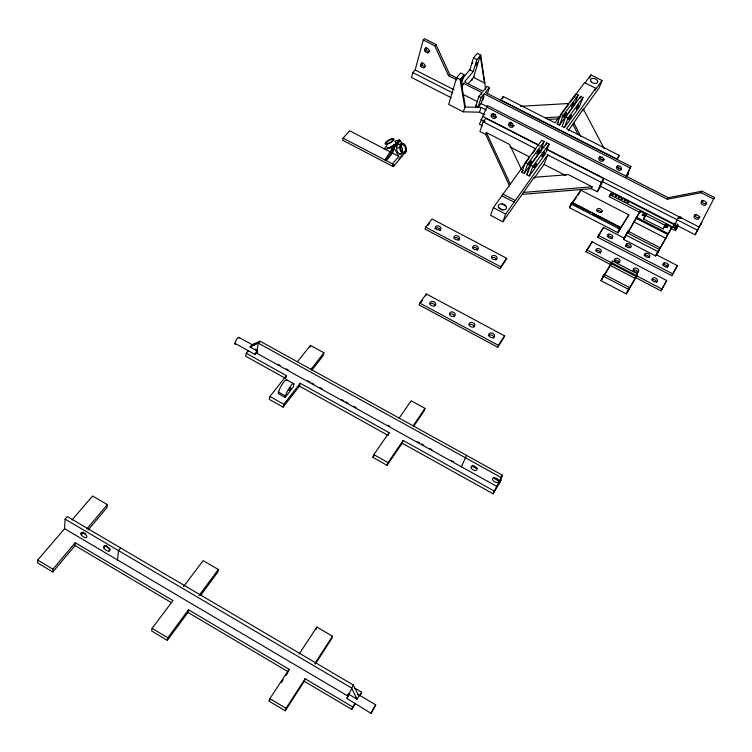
<?xml version="1.0" encoding="UTF-8"?>
<svg xmlns="http://www.w3.org/2000/svg" width="752" height="752" viewBox="0 0 752 752"><rect width="100%" height="100%" fill="white"/><g stroke="black" fill="none" stroke-linecap="round" stroke-linejoin="round"><path stroke-width="1.13" d="M347.941 695.074L347.49 695.807L348.204 693.927L357.087 699.172L358.873 696.22L353.308 684.987L67.304 516.539L65.086 519.106L64.587 528.684L37.675 560.09L37.6 562.9L52.809 571.981L75.04 545.557L75.219 542.747L172.998 600.604L152.073 628.352L151.669 631.013L167.348 640.375L188 612.438L188.498 609.769L289.125 669.318L288.599 671.01M52.809 571.981L52.931 569.189L75.219 542.747M72.201 519.801L92.59 496L107.348 504.62L107.085 507.468L88.087 530.057M117.519 559.958L118.506 550.596L120.649 547.954M167.348 640.375L167.79 637.734L188.498 609.769M248.414 351.654A3.986 0.987 -60.5 0 1 248.367 350.77L246.271 353.29L245.697 356.222L285.798 378.51M254.232 345.234L254.627 343.279L253.236 344.933M234.859 343.269L255.144 354.53L256.394 353.017L258.378 343.166L260.051 341.154L502.449 475.236L498.407 484.288L501.105 479.776L499.901 482.464L493.124 493.782L402.179 443.219L403.138 440.446L494.318 491.103L493.124 493.782M259.91 341.84L260.051 341.154L251.732 345.036L250.059 347.039L257.522 351.175L257.071 353.393L257.485 352.895M183.544 586.607L203.143 560.616L218.324 569.49L217.76 572.206L200.483 595.556M246.271 353.29L286.456 375.624L269.893 396.501L269.263 399.387L283.109 407.142L299.475 386.114L300.18 383.238L389.066 432.635L388.145 435.417L299.475 386.114M286.973 380.559A8.122 1.748 -60.5 0 0 283.25 382.749A8.122 1.748 -60.5 0 0 278.55 392.102L278.221 393.55L285.149 397.413L293.365 386.913L293.703 385.466A8.131 1.701 -60.5 0 0 290.733 385.889A8.131 1.701 -60.5 0 0 285.478 395.975L285.149 397.413M286.014 377.551L286.456 375.624M390.391 151.979L349.727 130.81L343.1 138.142L342.621 140.201L392.685 166.371L393.719 166.126L406.343 151.133L405.319 151.387M283.109 407.142L283.786 404.266L300.18 383.238M309.974 347.311L310.444 345.384L323.915 352.791L323.172 355.677L311.76 370.332M472.04 63.657L472.698 61.965M456.943 78.058L449.677 74.373L435.916 44.471L424.419 38.662L423.235 39.959L415.17 69.955L412.829 72.577L411.513 77.465L451.219 97.751M385.25 149.3L392.826 147.392L393.982 148.022L392.61 153.135L386.218 160.655L393.982 148.022L400.318 140.615L399.162 139.985L394.913 141.066M391.98 150.466L392.826 147.392L399.162 139.985M401.465 151.556L401.183 150.503L400.637 150.804M304.25 681.274L351.786 709.418L352.754 706.965L305.077 678.755L304.25 681.274L285.271 710.79L269.131 701.146L269.865 698.655L289.125 669.318M461.455 83.472L464.087 74.768L460.619 73L456.586 77.729L448.653 104.359L463.241 111.822L479.503 112.198L484.702 114.849M462.085 87.599L463.401 83.256L481.9 92.665L481.214 94.827M461.822 79.308L469.859 69.814L473.506 57.876L477.351 53.354L480.772 55.075L485.623 89.168M572.037 202.373L571.83 203.266L580.788 190.153L628.832 214.846L617.984 232.753L569.452 207.684L570.994 203.924L572.037 202.373L620.654 227.461L619.808 229.322L628.832 214.846M487.305 93.962L489.383 87.486L487.099 86.32L483.01 91.312L464.529 81.912L473.262 71.534L476.937 59.605L480.772 55.075M425.679 227.132L425.087 229.059L500.089 268.699L506.716 258.312L432.024 218.964L425.679 227.132L500.794 266.81L500.089 268.699M472.049 80.37L472.641 78.443M463.241 111.822L465.3 106.305L460.647 78.819M489.383 87.486L485.313 92.477L630.919 166.455L629.969 167.922L484.203 93.831L481.101 103.56L478.046 107.31L475.753 106.135L478.836 96.406L481.9 92.665M285.271 710.79L286.051 708.309L305.077 678.755M478.046 107.31L481.148 97.581L484.203 93.831M482.887 100.035L483.931 96.801M479.503 112.198L481.045 107.386L486.262 110.046M419.719 303.037L419.108 304.945L497.721 347.245L504.677 335.937L426.412 293.976L419.719 303.037L498.454 345.375L497.721 347.245M316.009 629.668L316.846 627.074L332.459 636.201L331.576 638.768L315.379 663.96M677.411 225.685L695.13 234.756L714.4 197.475L702.02 191.196L668.293 197.691L487.465 105.553C484.711 111.747 482.051 117.989 479.419 124.249L482.549 125.857M402.179 443.219L387.12 465.356L372.917 457.404L373.81 454.622L389.066 432.635M425.792 295.884L426.412 293.976M539.081 145.54L485.867 118.337L483.075 121.843L479.936 131.506L485.726 134.476L509.602 186.017M349.379 693.758L346.935 698.486L371.046 713.338L375.718 704.868L357.576 694.162M485.726 134.476L486.356 132.559L509.63 144.497L521.305 169.125M502.533 98.681L503.248 96.547L555.014 122.82L568.747 104.133M387.12 465.356L388.06 462.593L403.138 440.446M528.947 158.249L493.34 207.655L490.614 215.363L502.844 221.755L534.164 177.303L568.409 174.633L592.144 186.816L591.363 188.686L522.565 194.336M399.199 418.037L411.156 400.788L424.955 408.383L423.968 411.175L413.478 426.6M502.844 221.755L505.645 214.076L547.682 154.912L601.29 182.351L603.771 178.609L546.384 149.272M521.86 172.161L525.394 162.479L541.675 140.342L544.053 141.555L540.462 151.218L524.266 173.402L521.86 172.161L523.213 170.319M524.266 173.402L527.81 163.72L544.053 141.555M526.785 174.708L530.348 165.026M530.47 165.092L526.908 174.765L529.314 176.006L545.426 153.756L549.054 144.111L546.676 142.899L530.47 165.092L532.895 166.333L549.054 144.111M529.314 176.006L532.895 166.333M545.867 145.042L546.676 142.899M557.213 123.93L560.832 114.313L575.863 93.887L578.156 95.043L574.481 104.622L559.526 125.105L557.213 123.93L558.576 122.078M534.117 178.271L544.081 164.425L547.682 154.912M559.526 125.105L563.163 115.488L578.156 95.043M565.73 116.786L562.073 126.402L564.395 127.577L579.275 107.038L582.988 97.469L580.685 96.312L565.73 116.786L568.07 117.97L582.988 97.469M574.641 97.083L575.459 94.949M564.395 127.577L568.07 117.97M346.935 698.486L353.308 684.987M579.867 98.437L580.685 96.312M589.643 78.142L590.893 74.918L602.023 80.483L599.053 87.984L582.593 110.873L583.326 108.993L604.1 148.473M568.258 130.81L583.326 108.993M570.119 102.263L584.548 82.645L595.781 88.275L595.039 90.165L602.023 80.483M354.643 688.071L361.684 692.225L360.706 694.698L360.208 694.406M461.39 466.766L466.531 455.374M591.363 188.686L597.314 191.732L601.29 182.351M603.771 178.609L599.786 187.991L597.314 191.732M617.373 159.537L619.159 155.373L566.604 128.695L595.781 88.275M640.309 212.619L609.308 196.714L610.116 194.853L611.583 192.597L673.792 224.491M611.592 262.749L610.831 264.695L585.987 251.741L592.003 241.73L666.686 280.524L660.98 290.817L635.835 277.714L626.303 293.9L601.027 280.675L603.236 276.116M611.583 192.597L609.308 196.714M591.194 243.592L592.003 241.73M597.596 237.228L603.489 227.405L624.32 238.177L623.568 239.371L655.612 255.943L656.317 254.721L677.392 265.616L671.809 275.711L597.596 237.228L603.489 227.405M625.833 177.322L629.969 167.922M630.919 166.455L626.783 175.855L628.672 172.932L627.027 176.645M607.851 236.062L608.678 234.201M623.568 239.371L627.901 231.118L659.993 247.671L659.542 248.602M494.318 491.103L502.449 475.236M617.693 232.603L619.375 228.899M617.984 232.753L620.654 227.461M603.762 275.27L604.185 274.339L629.518 287.584L629.076 288.505M610.991 263.482L612.448 260.888L637.546 273.954L636.107 276.567L610.991 263.482L611.423 262.561L636.559 275.646L627.243 292.124M601.967 278.898L611.508 262.655M627.901 231.118L624.856 237.482L626.04 235.564M659.993 247.671L656.825 254.007L668.199 233.769L667.738 234.558L635.985 218.24L640.243 211.096L646.306 214.207L643.599 218.87M627.224 233.637L636.465 217.46L635.985 218.24M640.243 211.096L628.305 232.114M626.247 245.584L627.102 243.742M644.727 255.154L645.611 253.321M626.303 293.9L629.518 287.584M635.835 277.714L637.546 273.954M656.007 255.548L671.874 227.32L665.774 224.19L663.104 228.89M655.612 255.943L659.043 249.297L626.924 232.716M667.738 234.558L671.874 227.32M675.014 224.303L678.642 216.914M670.267 227.988L675.437 230.638L677.693 226.465L676.339 228.805L674.525 227.856L675.428 226.023M675.437 230.638L676.339 228.805M676.997 227.621L677.9 225.788M663.292 264.751L664.204 262.937M667.419 266.847A2.801 1.899 25.3 0 0 668.359 265.193L668.161 264.648A2.801 1.899 25.3 0 0 664.646 262.833L664.054 262.965A2.801 1.899 25.3 0 0 663.114 264.619L663.311 265.165A2.801 1.899 25.3 0 0 666.827 266.988L668.312 265.061M660.98 290.817L666.686 280.524M671.809 275.711L677.392 265.616M460.534 82.231L461.822 80.53L461.108 82.889M700.084 225.515L701.832 222.413L695.13 234.756M714.4 197.475L713.526 199.026L701.127 192.738L667.372 199.224L486.356 106.934M701.127 192.738L702.02 191.196M540.876 152.421L541.214 151.848M636.22 276.717L636.662 275.805M665.774 224.19L662.991 228.909L643.458 218.879L646.306 214.207M667.372 199.224L668.293 197.691M351.786 709.418L355.358 703.534M352.754 706.965L355 703.261M359.465 695.882L361.684 692.225M604.185 274.339L603.142 276.04L628.503 289.304M611.169 263.67L611.677 262.843L586.795 249.88M601.027 280.675L602.869 277.676M605.313 273.681L610.831 264.695M392.826 147.392L385.015 160.026L343.1 138.142M585.987 251.741L590.611 244.494M314.975 663.358L332.459 636.201M299.146 654.033L316.846 627.074M269.131 701.146L270.41 699.2M281.295 682.59L283.222 679.667M285.779 675.757L287.706 672.824M498.454 345.375L504.677 335.937M619.159 155.373L616.772 158.973L500.55 99.922L503.248 96.547M572.178 202.899L571.266 204.262L571.943 202.608L620.55 227.687C620.541 229.623 619.15 225.722 617.364 226.286M569.452 207.684L571.323 204.92M572.563 203.078L576.286 197.55M577.527 195.708L580.018 192.023M413.139 425.745L424.955 408.383M372.917 457.404L374.233 455.486M500.794 266.81L506.716 258.312M532.397 153.558L535.856 148.858L483.075 121.843M585.103 82.795L590.893 74.918M421.111 302.229L422.445 300.415M198.932 595.669L218.324 569.49M257.287 350.131L256.611 351.156A3.986 0.959 -60.5 0 0 255.144 354.53M644.361 215.401A1.025 0.677 23.8 0 0 643.59 214.123A1.025 0.677 23.8 0 0 642.669 214.95A1.025 0.677 23.8 0 0 644.361 215.401L644.473 215.26M427.897 225.431L429.307 223.617M311.055 369.279L323.915 352.791M297.454 361.759L310.444 345.384M475.753 106.135L476.599 105.111M108.993 551.075L110.422 549.327M103.964 548.105L106.117 545.482L106.455 545.99A3.647 1.664 38.1 0 0 109.341 548.208M484.523 82.964L480.218 55.733L473.525 77.39L484.523 82.964L485.068 82.297M468.205 83.735L474.08 76.723M461.202 85.86L463.401 83.256M393.719 166.126L392.431 163.898L398.795 156.36L393.982 148.022M81.235 534.691L83.416 532.096M86.837 528.957L107.348 504.62M392.685 166.371L394.067 164.735M398.917 158.982L401.737 155.636M481.045 107.386L464.736 106.991L460.074 79.505L464.087 74.768M387.863 156.689L385.015 160.026L392.431 163.898M393.39 147.702L399.726 140.286M383.952 148.99L386.782 145.709M456.849 79.919L448.53 75.698L449.677 74.373M421.129 66.439L422.295 65.133M427.719 52.772L428.875 51.474M448.53 75.698L434.741 45.778L435.916 44.471M425.19 51.493L426.365 50.196M375.718 704.868L371.046 713.338M402.179 153.671L399.707 154.047A5.179 3.262 76 0 1 396.614 148.999C396.201 146.978 397.291 143.491 399.904 144.243M250.059 347.039L258.378 343.166L501.086 477.511M621.453 168.674L621.19 168.796A2.67 2.04 32.1 0 1 618.417 168.044A2.67 2.04 32.1 0 1 617.533 165.572M496.123 116.908L495.747 117.068A2.641 1.983 39.1 0 1 492.475 115.394L492.24 114.802A2.641 1.983 39.1 0 1 492.25 113.674M596.11 250.604L596.693 250.435A2.801 1.927 23.2 0 1 600.547 253.18M400.938 143.989L403.006 143.463M396.586 148.153L399.688 147.373M400.017 154.122L403.128 153.361M499.018 480.133L498.397 480.255A3.299 1.974 31.8 0 1 494.327 477.999L494.036 477.37M523.27 192.437L592.144 186.816M545.134 117.763L561.077 116.776M547.851 119.446L558.087 118.807M520.44 106.323L568.521 103.513M502.721 209.911L499.037 207.994A4.192 2.867 19.6 0 1 502.026 203.895L505.711 205.804M473.506 57.876L476.937 59.605M423.235 39.959L434.741 45.778M560.832 114.313L563.163 115.488M469.859 69.814L473.262 71.534M456.586 77.729L460.074 79.505M478.836 96.406L481.148 97.581M599.41 158.033L603.583 160.157M618.219 167.611L621.349 169.2M415.17 69.955L453.964 89.723M462.48 94.066L477.793 101.868M481.101 103.56L487.343 106.737M412.829 72.577L452.713 92.928M493.556 113.768L495.643 114.83M510.251 122.275L512.338 123.347M491.752 115.178L495.925 117.312M509.518 124.249L513.701 126.383M483.207 116.654L538.836 145.089M541.966 146.696L544.053 147.759M547.183 149.357L699.21 227.066M480.979 119.436L485.162 121.58M602.286 181.505L697.452 230.187M600.303 186.176L675.324 224.613M610.116 194.853L674.525 227.856M645.47 215.269L666.131 225.863M509.988 146.922L529.295 156.83M544.081 164.425L565.607 175.47M636.418 217.309L668.19 233.637M525.394 162.479L527.81 163.72M634.331 222.103L665.952 238.365M571.868 202.814L590.752 212.487M592.548 213.483L615.512 225.262M572.065 203.049L577.226 205.719M582.386 208.379L584.445 209.441M593.732 214.235L601.995 218.494M618.501 227.019L620.569 228.082M574.923 204.582L576.991 205.644M592.491 213.653L594.559 214.715M599.729 217.384L601.797 218.447M617.298 226.455L619.366 227.518M570.994 203.924L619.657 229.05M625.88 235.056L657.915 251.6M598.404 235.367L672.739 273.888M502.693 193.95L514.913 200.295M502.007 195.877L514.208 202.222M636.718 275.881L661.901 288.994M610.239 265.428L635.28 278.484M392.018 152.825L398.795 156.36M493.34 207.655L505.645 214.076M239.023 337.394L252.183 344.689M278.014 364.278L280.064 365.425M286.221 368.837L288.279 369.975M307.784 380.794L309.833 381.931M311.883 383.078L313.941 384.216M320.098 387.628L322.147 388.765M341.652 399.585L343.702 400.722M345.76 401.869L347.809 403.006M353.966 406.418L356.025 407.556M387.844 425.209L389.893 426.356M417.604 441.725L419.663 442.862M421.712 444L423.761 445.146M429.928 448.559L431.977 449.696M451.482 460.515L453.531 461.653M256.394 353.017L497.044 486.553M286.832 379.91L293.731 383.755M278.55 392.102L285.478 395.975M269.893 396.501L283.786 404.266M373.81 454.622L388.06 462.593M65.086 519.106L351.494 687.939L357.087 699.172L355.696 697.452M64.587 528.684L348.289 696.277M75.04 545.557L171.541 602.7M188 612.438L288.345 671.856M37.675 560.09L52.931 569.189M152.073 628.352L167.79 637.734M269.865 698.655L286.051 708.309M255.379 349.154L256.836 350.799M400.318 140.615L402.508 144.431M573.626 122.482L581.023 136.808M572.892 124.362L578.166 134.599M486.356 132.559L510.279 184.108M472.482 465.309L472.726 465.93A3.29 1.965 32.5 0 0 477.341 468.252M496.405 259.75L496.254 259.196A2.867 2.03 20 0 0 492.701 257.325L492.062 257.457A2.867 2.03 20 0 0 491.526 257.739M235.526 344.153A3.976 1.025 -60.4 0 1 235.132 342.273A3.976 1.025 -60.4 0 1 237.782 337.921A3.976 1.025 -60.4 0 1 239.07 338.297M85.85 534.428A3.638 1.645 38.5 0 1 83.763 532.613M607.108 236.429A2.764 1.88 23.3 0 1 607.569 236.137L608.142 235.978A2.764 1.88 23.3 0 1 611.959 238.675M662.672 265.052A2.801 1.899 25.4 0 1 663.151 264.789L663.743 264.648A2.801 1.899 25.4 0 1 667.25 266.462L667.447 267.007A2.801 1.899 25.4 0 1 667.475 267.533M642.133 215.495A1.025 0.677 23.8 0 1 643.28 215.1A1.025 0.677 23.8 0 1 644.041 216.191M665.266 227.518A1.034 0.686 24.6 0 1 667.127 227.536M625.222 246.355A2.773 1.88 24 0 1 625.965 245.669L626.538 245.5A2.773 1.88 24 0 1 630.326 247.69M644.003 255.539A2.792 1.889 24.7 0 1 644.455 255.238L645.019 255.069A2.792 1.889 24.7 0 1 648.891 257.795M632.921 270.297A2.82 1.936 24.7 0 1 633.381 269.987L633.955 269.818A2.82 1.936 24.7 0 1 637.865 272.591M614.243 260.577A2.811 1.927 24 0 1 614.704 260.277L615.286 260.107A2.811 1.927 24 0 1 619.159 262.862M651.787 279.951A2.829 1.936 25.4 0 1 652.275 279.678L652.877 279.537A2.829 1.936 25.4 0 1 656.421 281.38L656.618 281.944A2.829 1.936 25.4 0 1 656.637 282.479M596.533 210.87A2.726 1.824 22.5 0 1 599.231 210.645A2.726 1.824 22.5 0 1 601.262 212.581M676.941 226.54A2.021 1.335 24.8 0 1 676.142 228.147A2.021 1.335 24.8 0 1 673.623 227.123A2.021 1.335 24.8 0 1 673.98 225.327M677.214 223.993A2.021 1.335 24.8 0 1 677.326 226.239A2.021 1.335 24.8 0 1 674.356 225.036A2.021 1.335 24.8 0 1 675.785 223.41M677.167 224.763A1.231 0.808 24.8 0 1 675.202 225.196L675.042 224.97A1.231 0.808 24.8 0 1 675.616 223.974M394.847 141.884A5.151 1.626 -30.1 0 1 393.155 145.728A5.151 1.626 -30.1 0 1 387.036 147.035M393.832 144.638A3.779 1.194 -30.1 0 1 393.127 145.202M391.454 146.208A3.779 1.194 -30.1 0 1 390.598 146.593M400.572 145.86A3.798 2.388 76 0 1 401.756 152.299M604.298 159.283A2.66 2.04 33.2 0 1 603.865 159.612L603.33 159.819A2.66 2.04 33.2 0 1 600.002 158.117L599.786 157.535A2.66 2.04 33.2 0 1 599.739 156.961M429.777 51.183A2.651 1.983 43.8 0 1 429.298 51.418L428.743 51.493A2.651 1.983 43.8 0 1 426.459 50.337L426.074 49.782A2.651 1.983 43.8 0 1 426.008 47.536M425.331 66.298A2.623 1.946 43.3 0 1 422.502 65.396L422.088 64.86A2.623 1.946 43.3 0 1 421.872 62.623M514.058 125.396A2.651 1.993 38.2 0 1 513.663 125.744L513.155 125.951A2.651 1.993 38.2 0 1 509.865 124.268L509.63 123.685A2.651 1.993 38.2 0 1 509.903 122.097M699.886 216.867A2.735 2.077 27.3 0 1 698.42 217.713L697.753 217.713A2.735 2.077 27.3 0 1 694.942 214.649M706.739 203.162A2.764 2.115 27.1 0 1 705.667 203.679L705.009 203.726A2.764 2.115 27.1 0 1 702.547 202.476L702.189 201.912A2.764 2.115 27.1 0 1 702.142 200.211M499.046 208.003A4.192 2.867 19.6 0 0 506.058 208.812A4.192 2.867 19.6 0 0 502.026 203.895M434.985 228.664A2.839 2.012 17.7 0 1 435.878 227.969L436.508 227.8A2.839 2.012 17.7 0 1 440.287 230.573M453.954 238.074A2.848 2.012 18.4 0 1 454.471 237.773L455.101 237.604A2.848 2.012 18.4 0 1 458.899 240.396M472.641 247.934A2.858 2.021 19.2 0 1 473.149 247.634L473.779 247.455A2.858 2.021 19.2 0 1 477.605 250.266M488.33 335.777A3.008 2.237 21.3 0 1 489.308 335.025L489.994 334.866A3.008 2.237 21.3 0 1 493.707 336.858L493.867 337.469A3.008 2.237 21.3 0 1 493.829 338.071M429.89 303.893A2.98 2.209 18.4 0 1 430.435 303.564L431.103 303.376A2.98 2.209 18.4 0 1 435.07 305.773M449.376 314.364A2.989 2.218 19.3 0 1 449.922 314.026L450.58 313.828A2.989 2.218 19.3 0 1 454.565 316.836M468.957 324.883A2.999 2.228 20.3 0 1 469.492 324.544L470.15 324.347A2.999 2.228 20.3 0 1 474.155 326.763M616.273 196.281C614.845 197.654 614.873 194.392 616.273 196.281M475.461 65.386C477.482 65.64 478.15 58.637 475.461 65.386M612.015 194.401L613.275 194.871L612.072 194.298M289.125 390.307L290.78 387.863L289.125 390.307M537.003 153.878C539.306 153.201 541.196 144.187 537.003 153.878M542.013 156.444C544.251 155.767 546.262 146.706 542.013 156.444M563.944 117.049L566.35 112.781L563.944 117.049M568.813 119.521L571.219 115.235L568.813 119.521M528.9 164.904C531.175 164.406 533.046 155.758 528.9 164.904M533.948 167.499C536.167 166.991 538.141 158.334 533.948 167.499M571.473 106.699C573.268 106.728 575.628 97.694 571.473 106.699M576.305 109.143C578.053 109.153 580.497 100.119 576.305 109.143M619.253 197.87C617.608 199.064 618.097 195.905 619.253 197.87M625.241 200.953C623.54 202.109 624.132 198.97 625.241 200.953M626.999 201.987L628.202 202.598L626.999 201.987M622.242 199.43L620.964 199.036L622.242 199.43M617.749 165.957L617.223 166.192A2.67 2.04 32.1 0 0 616.997 169.003A2.67 2.04 32.1 0 0 620.231 170.262L620.757 170.027A2.67 2.04 32.1 0 0 620.983 167.217A2.67 2.04 32.1 0 0 617.749 165.957M492.278 114.041L491.77 114.257A2.651 1.983 39.1 0 0 491.131 116.193L491.376 116.786A2.651 1.983 39.1 0 0 494.647 118.459L495.154 118.243A2.651 1.983 39.1 0 0 495.794 116.306L495.559 115.714A2.651 1.983 39.1 0 0 492.278 114.041M509.724 122.943L509.217 123.149A2.651 1.993 38.1 0 0 508.549 125.086L508.784 125.678A2.651 1.993 38.1 0 0 512.074 127.351L512.582 127.144A2.651 1.993 38.1 0 0 513.249 125.217L513.024 124.625A2.651 1.993 38.1 0 0 509.724 122.943M600.134 156.886L599.598 157.093A2.66 2.04 33.2 0 0 598.808 158.982L599.024 159.565A2.66 2.04 33.2 0 0 602.352 161.266L602.897 161.06A2.66 2.04 33.2 0 0 603.687 159.17L603.471 158.587A2.66 2.04 33.2 0 0 600.134 156.886M473.751 326.829L473.093 327.026A2.999 2.228 20.3 0 1 469.445 325.503A2.999 2.228 20.3 0 1 470.179 322.655L470.837 322.458A2.999 2.228 20.3 0 1 474.484 323.98A2.999 2.228 20.3 0 1 473.751 326.829M637.865 271.961L637.282 272.139A2.82 1.936 24.7 0 1 633.842 270.72A2.82 1.936 24.7 0 1 634.256 268.154L634.829 267.975A2.82 1.936 24.7 0 1 638.269 269.395A2.82 1.936 24.7 0 1 637.865 271.961M648.92 257.146L648.346 257.316A2.792 1.889 24.7 0 1 644.943 255.915A2.792 1.889 24.7 0 1 645.338 253.405L645.902 253.236A2.792 1.889 24.7 0 1 649.305 254.627A2.792 1.889 24.7 0 1 648.92 257.146M454.105 316.282L453.447 316.47A2.989 2.218 19.3 0 1 449.809 314.956A2.989 2.218 19.3 0 1 450.58 312.136L451.238 311.939A2.989 2.218 19.3 0 1 454.875 313.452A2.989 2.218 19.3 0 1 454.105 316.282M619.122 262.213L618.539 262.382A2.811 1.927 24 0 1 615.108 260.972A2.811 1.927 24 0 1 615.55 258.425L616.132 258.256A2.811 1.927 24 0 1 619.563 259.666A2.811 1.927 24 0 1 619.122 262.213M434.553 305.773L433.885 305.97A2.989 2.209 18.4 0 1 430.257 304.457A2.989 2.209 18.4 0 1 431.065 301.655L431.733 301.467A2.989 2.209 18.4 0 1 435.352 302.981A2.989 2.209 18.4 0 1 434.553 305.773M630.373 247.54L629.8 247.709A2.782 1.88 24 0 1 626.407 246.318A2.782 1.88 24 0 1 626.82 243.817L627.394 243.657A2.782 1.88 24 0 1 630.787 245.049A2.782 1.88 24 0 1 630.373 247.54M600.463 252.512L599.88 252.681A2.801 1.927 23.2 0 1 596.458 251.271A2.801 1.927 23.2 0 1 596.928 248.743L597.511 248.574A2.801 1.927 23.2 0 1 600.933 249.984A2.801 1.927 23.2 0 1 600.463 252.512M611.902 237.98L611.329 238.149A2.773 1.88 23.3 0 1 607.945 236.758A2.773 1.88 23.3 0 1 608.396 234.286L608.97 234.126A2.773 1.88 23.3 0 1 612.344 235.508A2.773 1.88 23.3 0 1 611.902 237.98M477.219 249.57L476.599 249.749A2.858 2.021 19.2 0 1 473.111 248.301A2.858 2.021 19.2 0 1 473.816 245.725L474.437 245.556A2.858 2.021 19.2 0 1 477.915 246.994A2.858 2.021 19.2 0 1 477.219 249.57M458.476 239.681L457.846 239.85A2.858 2.021 18.4 0 1 454.377 238.422A2.858 2.021 18.4 0 1 455.11 235.855L455.74 235.686A2.858 2.021 18.4 0 1 459.199 237.124A2.858 2.021 18.4 0 1 458.476 239.681M439.817 229.839L439.187 230.009A2.848 2.012 17.7 0 1 435.728 228.57A2.848 2.012 17.7 0 1 436.489 226.042L437.119 225.873A2.848 2.012 17.7 0 1 440.569 227.301A2.848 2.012 17.7 0 1 439.817 229.839M493.34 337.498L492.663 337.657A3.008 2.237 21.3 0 1 488.932 335.655L488.772 335.044A3.008 2.237 21.3 0 1 490.031 333.164L490.708 333.004A3.008 2.237 21.3 0 1 494.431 335.007L494.59 335.618A3.008 2.237 21.3 0 1 493.34 337.498M656.562 281.812L655.96 281.953A2.839 1.936 25.4 0 1 652.398 280.101L652.2 279.547A2.839 1.936 25.4 0 1 653.168 277.864L653.77 277.723A2.839 1.936 25.4 0 1 657.323 279.565L657.521 280.129A2.839 1.936 25.4 0 1 656.562 281.812M81.761 532.51L81.254 532.623A3.647 1.645 38.5 0 0 81.122 534.522L81.583 535.198A3.647 1.645 38.5 0 0 85.85 537.718L86.367 537.614A3.647 1.645 38.5 0 0 86.499 535.715L86.048 535.039A3.647 1.645 38.5 0 0 81.761 532.51M495.906 259.562L495.258 259.703A2.867 2.03 20 0 1 491.705 257.823L491.554 257.269A2.867 2.03 20 0 1 492.748 255.577L493.397 255.436A2.867 2.03 20 0 1 496.95 257.306L497.1 257.87A2.867 2.03 20 0 1 495.906 259.562M104.547 545.952L104.03 546.055A3.647 1.654 38.1 0 0 103.851 547.935L104.302 548.612A3.647 1.654 38.1 0 0 108.598 551.15L109.125 551.047A3.647 1.654 38.1 0 0 109.303 549.167L108.861 548.49A3.647 1.654 38.1 0 0 104.547 545.952M494.083 477.699L493.462 477.821A3.309 1.965 31.8 0 0 492.663 479.635L492.955 480.265A3.309 1.965 31.8 0 0 497.034 482.521L497.655 482.399A3.309 1.965 31.8 0 0 498.463 480.594L498.172 479.964A3.309 1.965 31.8 0 0 494.083 477.699M426.243 48.137L425.679 48.222A2.651 1.983 43.8 0 0 424.899 51.07L425.294 51.634A2.651 1.983 43.8 0 0 427.578 52.79L428.142 52.715A2.651 1.983 43.8 0 0 428.922 49.858L428.537 49.303A2.651 1.983 43.8 0 0 426.243 48.137M703.317 200.728L702.659 200.775A2.764 2.115 27.1 0 0 701.315 203.454L701.672 204.008A2.764 2.115 27.1 0 0 704.135 205.258L704.793 205.221A2.764 2.115 27.1 0 0 706.147 202.542L705.79 201.987A2.764 2.115 27.1 0 0 703.317 200.728M696.39 214.837L695.722 214.837A2.735 2.077 27.4 0 0 694.087 217.046A2.735 2.077 27.4 0 0 696.878 219.264L697.536 219.264A2.735 2.077 27.4 0 0 699.181 217.055A2.735 2.077 27.4 0 0 696.39 214.837M403.702 153.502L402.818 153.286A5.189 3.252 76 0 1 399.716 148.219L399.669 146.913A5.189 3.252 76 0 1 402.433 143.312L403.316 143.538A5.189 3.252 76 0 1 406.4 148.586L406.447 149.902A5.189 3.252 76 0 1 403.702 153.502M421.336 66.702L420.923 66.167A2.623 1.946 43.3 0 1 421.242 63.384A2.623 1.946 43.3 0 1 424.307 64.183L424.72 64.719A2.623 1.946 43.3 0 1 424.401 67.501A2.623 1.946 43.3 0 1 421.336 66.702M678.84 217.798L678.68 217.572A1.231 0.808 24.7 0 1 679.752 216.623A1.231 0.808 24.7 0 1 680.804 218.089A1.231 0.808 24.7 0 1 678.84 217.798M471.335 468.167L471.081 467.547A3.29 1.965 32.5 0 1 473.027 465.751A3.29 1.965 32.5 0 1 476.655 468.148L476.9 468.778A3.29 1.965 32.5 0 1 474.954 470.555A3.29 1.965 32.5 0 1 471.335 468.167M602.117 211.227L602.07 210.72A2.726 1.824 22.5 0 0 599.353 208.595A2.726 1.824 22.5 0 0 596.891 209.836L596.928 210.344A2.726 1.824 22.5 0 0 599.654 212.468A2.726 1.824 22.5 0 0 602.117 211.227M665.924 226.972A1.034 0.686 24.6 0 0 667.597 227.17A1.034 0.686 24.6 0 0 666.526 225.957A1.034 0.686 24.6 0 0 665.924 226.972M387.844 143.425A3.779 1.184 -30.1 0 0 392.911 139.759A3.779 1.184 -30.1 0 0 388.013 141.019A3.779 1.184 -30.1 0 0 387.844 143.425M400.647 146.734A3.807 2.388 76 0 0 403.758 152.139A3.807 2.388 76 0 0 404.792 146.358A3.807 2.388 76 0 0 400.647 146.734M387.214 144.168A5.151 1.607 -30.1 0 0 394.114 139.158A5.151 1.607 -30.1 0 0 387.44 140.878A5.151 1.607 -30.1 0 0 387.214 144.168M591.241 81.733A3.779 2.331 20.6 0 0 597.473 82.57A3.779 2.331 20.6 0 0 593.657 78.396A3.779 2.331 20.6 0 0 591.241 81.733"/></g></svg>
